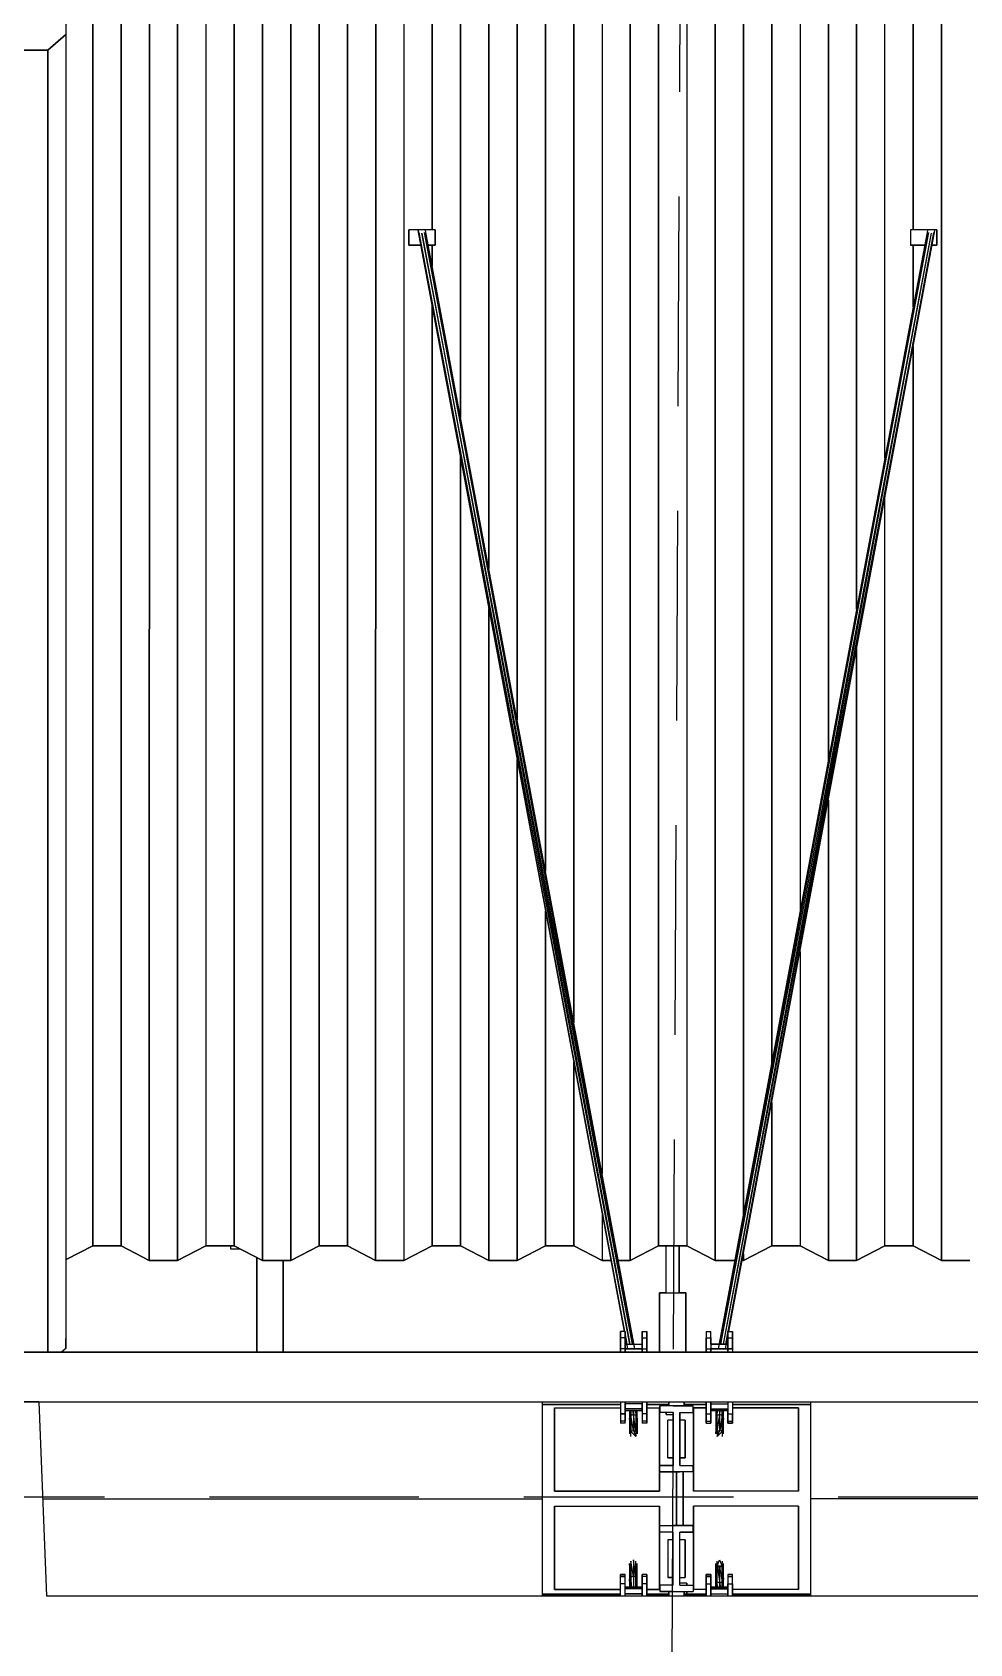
# Model space of a CAD drawing. Header units: millimetres. Extents: x -4997 to -4876, y -8737 to -8661.
# Drawn here: x -4914.096 to -4911.256, y -8701.468 to -8696.584 of the extents above; entities that cross this region are included whole.
import ezdxf

# ---------------------------------------------------------------- set-up
doc = ezdxf.new("R2010")
doc.units = ezdxf.units.MM
doc.header["$LTSCALE"] = 0.1
doc.linetypes.add('HIDDEN', pattern=[9.525, 6.35, -3.175])
for name, color, linetype in [('cobertura nova', 4, 'Continuous'), ('hachuras cobertura', 251, 'Continuous'), ('imagem', 7, 'Continuous'), ('layout cobertura', 251, 'Continuous')]:
    doc.layers.add(name, color=color, linetype=linetype)
picture_1 = doc.add_image_def('image1.jpg', size_in_pixel=(1920, 1080))

msp = doc.modelspace()

# ---------------------------------------------------------------- linework, layer by layer
at = {"layer": 'cobertura nova'}
for p, q in [((-4913.9938, -8696.53), (-4913.9939, -8696.5909)), ((-4913.9938, -8700.5118), (-4913.9938, -8696.53)), ((-4914.0492, -8696.6384), (-4913.9939, -8696.5909)), ((-4913.9939, -8696.5909), (-4914.0492, -8696.6384)), ((-4913.9939, -8696.5909), (-4913.994, -8700.5727)), ((-4914.0492, -8696.6384), (-4914.1349, -8696.6384)), ((-4914.1349, -8696.6384), (-4914.0492, -8696.6384)), ((-4914.0493, -8700.5846), (-4914.0492, -8696.6384)), ((-4912.8757, -8697.1829), (-4912.9557, -8697.1829)), ((-4912.9557, -8697.1829), (-4912.9557, -8697.229)), ((-4912.9557, -8697.229), (-4912.9557, -8697.1829)), ((-4912.927, -8697.1854), (-4912.3031, -8700.5211)), ((-4912.3008, -8700.5211), (-4912.927, -8697.1854)), ((-4912.286, -8700.5599), (-4912.9237, -8697.191)), ((-4912.3007, -8700.5211), (-4912.9237, -8697.191)), ((-4912.2777, -8700.5599), (-4912.9157, -8697.1933)), ((-4912.9157, -8697.1933), (-4912.2859, -8700.5599)), ((-4912.2707, -8700.5744), (-4912.9078, -8697.191)), ((-4912.9078, -8697.191), (-4912.2775, -8700.5599)), ((-4912.2707, -8700.5744), (-4912.9045, -8697.1854)), ((-4912.8757, -8697.229), (-4912.8757, -8697.1829)), ((-4912.8757, -8697.1829), (-4912.8757, -8697.229)), ((-4911.384, -8697.1854), (-4912.0179, -8700.5744)), ((-4911.3807, -8697.191), (-4912.0178, -8700.5744)), ((-4912.011, -8700.5599), (-4911.3807, -8697.191)), ((-4911.3728, -8697.1933), (-4912.0109, -8700.5599)), ((-4911.3728, -8697.1933), (-4912.0027, -8700.5599)), ((-4911.3648, -8697.191), (-4912.0026, -8700.5599)), ((-4911.9878, -8700.5211), (-4911.3615, -8697.1854)), ((-4911.9878, -8700.5211), (-4911.3648, -8697.191)), ((-4911.9854, -8700.5211), (-4911.3615, -8697.1854)), ((-4911.3557, -8697.1829), (-4911.4357, -8697.1829)), ((-4911.4357, -8697.1829), (-4911.4357, -8697.229)), ((-4911.3557, -8697.229), (-4911.3557, -8697.1829)), ((-4911.3557, -8697.1829), (-4911.3557, -8697.229)), ((-4912.9557, -8697.229), (-4912.9188, -8697.229)), ((-4912.9188, -8697.229), (-4912.9557, -8697.229)), ((-4912.8963, -8697.229), (-4912.8757, -8697.229)), ((-4912.8757, -8697.229), (-4912.8963, -8697.229)), ((-4912.8843, -8697.229), (-4912.8843, -8697.2932)), ((-4911.4357, -8697.229), (-4911.3922, -8697.229)), ((-4911.3922, -8697.229), (-4911.4357, -8697.229)), ((-4911.4272, -8697.229), (-4911.4272, -8697.4162)), ((-4911.3697, -8697.229), (-4911.3557, -8697.229)), ((-4911.3557, -8697.229), (-4911.3697, -8697.229)), ((-4913.9129, -8700.2616), (-4913.9938, -8700.3037)), ((-4913.9938, -8700.3037), (-4913.9129, -8700.2616)), ((-4913.9129, -8700.2616), (-4913.8272, -8700.2616)), ((-4913.8272, -8700.2616), (-4913.9129, -8700.2616)), ((-4913.8272, -8700.2616), (-4913.7415, -8700.3062)), ((-4913.7415, -8700.3062), (-4913.8272, -8700.2616)), ((-4913.5701, -8700.2616), (-4913.6558, -8700.3062)), ((-4913.6558, -8700.3062), (-4913.5701, -8700.2616)), ((-4913.4843, -8700.2616), (-4913.5701, -8700.2616)), ((-4913.5701, -8700.2616), (-4913.4843, -8700.2616)), ((-4913.4958, -8700.2616), (-4913.4958, -8700.2705)), ((-4913.4958, -8700.2705), (-4913.4672, -8700.2705)), ((-4913.4843, -8700.2616), (-4913.3986, -8700.3062)), ((-4913.3986, -8700.3062), (-4913.4843, -8700.2616)), ((-4913.3129, -8700.3062), (-4913.2272, -8700.2616)), ((-4913.2272, -8700.2616), (-4913.3129, -8700.3062)), ((-4913.2272, -8700.2616), (-4913.1415, -8700.2616)), ((-4913.1415, -8700.2616), (-4913.2272, -8700.2616)), ((-4913.1415, -8700.2616), (-4913.0558, -8700.3062)), ((-4913.0558, -8700.3062), (-4913.1415, -8700.2616)), ((-4912.8843, -8700.2616), (-4912.97, -8700.3062)), ((-4912.97, -8700.3062), (-4912.8843, -8700.2616)), ((-4912.8843, -8700.2616), (-4912.7986, -8700.2616)), ((-4912.7986, -8700.2616), (-4912.8843, -8700.2616)), ((-4912.7986, -8700.2616), (-4912.7129, -8700.3062)), ((-4912.7129, -8700.3062), (-4912.7986, -8700.2616)), ((-4912.6272, -8700.3062), (-4912.5415, -8700.2616)), ((-4912.5415, -8700.2616), (-4912.6272, -8700.3062)), ((-4912.5415, -8700.2616), (-4912.4558, -8700.2616)), ((-4912.4558, -8700.2616), (-4912.5415, -8700.2616)), ((-4912.37, -8700.3062), (-4912.4558, -8700.2616)), ((-4912.4558, -8700.2616), (-4912.37, -8700.3062)), ((-4912.2843, -8700.3062), (-4912.1986, -8700.2616)), ((-4912.1986, -8700.2616), (-4912.2843, -8700.3062)), ((-4912.1129, -8700.2616), (-4912.1986, -8700.2616)), ((-4912.1986, -8700.2616), (-4912.1129, -8700.2616)), ((-4912.1755, -8700.4046), (-4912.1755, -8700.2616)), ((-4912.136, -8700.2616), (-4912.136, -8700.4046)), ((-4912.136, -8700.4046), (-4912.136, -8700.2616)), ((-4912.136, -8700.2616), (-4912.136, -8700.4046)), ((-4912.136, -8700.4046), (-4912.136, -8700.2616)), ((-4912.0272, -8700.3062), (-4912.1129, -8700.2616)), ((-4912.1129, -8700.2616), (-4912.0272, -8700.3062)), ((-4911.9415, -8700.3062), (-4911.8558, -8700.2616)), ((-4911.8558, -8700.2616), (-4911.9415, -8700.3062)), ((-4911.9415, -8700.2862), (-4911.9415, -8700.3062)), ((-4911.9415, -8700.3062), (-4911.9415, -8700.2862)), ((-4911.77, -8700.2616), (-4911.8558, -8700.2616)), ((-4911.8558, -8700.2616), (-4911.77, -8700.2616)), ((-4911.6843, -8700.3062), (-4911.77, -8700.2616)), ((-4911.77, -8700.2616), (-4911.6843, -8700.3062)), ((-4911.5129, -8700.2616), (-4911.5986, -8700.3062)), ((-4911.5986, -8700.3062), (-4911.5129, -8700.2616)), ((-4911.4272, -8700.2616), (-4911.5129, -8700.2616)), ((-4911.5129, -8700.2616), (-4911.4272, -8700.2616)), ((-4911.4272, -8700.2616), (-4911.3415, -8700.3062)), ((-4911.3415, -8700.3062), (-4911.4272, -8700.2616)), ((-4913.7415, -8700.3062), (-4913.6558, -8700.3062)), ((-4913.6558, -8700.3062), (-4913.7415, -8700.3062)), ((-4913.4158, -8700.5846), (-4913.4158, -8700.2973)), ((-4913.4158, -8700.2973), (-4913.4158, -8700.5846)), ((-4913.3986, -8700.3062), (-4913.3129, -8700.3062)), ((-4913.3129, -8700.3062), (-4913.3986, -8700.3062)), ((-4913.3358, -8700.3062), (-4913.3358, -8700.5846)), ((-4913.3358, -8700.5846), (-4913.3358, -8700.3062)), ((-4912.97, -8700.3062), (-4913.0558, -8700.3062)), ((-4913.0558, -8700.3062), (-4912.97, -8700.3062)), ((-4912.7129, -8700.3062), (-4912.6272, -8700.3062)), ((-4912.6272, -8700.3062), (-4912.7129, -8700.3062)), ((-4912.3433, -8700.3062), (-4912.37, -8700.3062)), ((-4912.37, -8700.3062), (-4912.3433, -8700.3062)), ((-4912.2843, -8700.3062), (-4912.3208, -8700.3062)), ((-4912.3208, -8700.3062), (-4912.2843, -8700.3062)), ((-4912.0272, -8700.3062), (-4911.9677, -8700.3062)), ((-4911.9677, -8700.3062), (-4912.0272, -8700.3062)), ((-4911.9452, -8700.3062), (-4911.9415, -8700.3062)), ((-4911.9415, -8700.3062), (-4911.9452, -8700.3062)), ((-4911.6843, -8700.3062), (-4911.5986, -8700.3062)), ((-4911.5986, -8700.3062), (-4911.6843, -8700.3062)), ((-4911.2558, -8700.3062), (-4911.3415, -8700.3062)), ((-4911.3415, -8700.3062), (-4911.2558, -8700.3062)), ((-4912.1958, -8700.5846), (-4912.1958, -8700.4046)), ((-4912.1958, -8700.4046), (-4912.1158, -8700.4046)), ((-4912.1755, -8700.4046), (-4912.1958, -8700.4046)), ((-4912.1958, -8700.5846), (-4912.1958, -8700.4046)), ((-4912.1958, -8700.4046), (-4912.1958, -8700.5846)), ((-4912.1158, -8700.4046), (-4912.136, -8700.4046)), ((-4912.1158, -8700.4046), (-4912.1158, -8700.5846)), ((-4912.1158, -8700.4046), (-4912.1158, -8700.5846)), ((-4912.1158, -8700.5846), (-4912.1158, -8700.4046)), ((-4913.994, -8700.5727), (-4913.9938, -8700.5118)), ((-4912.2998, -8700.5211), (-4912.3143, -8700.5211)), ((-4912.3143, -8700.5211), (-4912.3143, -8700.5279)), ((-4912.3143, -8700.5412), (-4912.3143, -8700.5211)), ((-4912.3143, -8700.5211), (-4912.3143, -8700.5412)), ((-4912.3143, -8700.5279), (-4912.3143, -8700.5211)), ((-4912.3143, -8700.5494), (-4912.3143, -8700.5279)), ((-4912.2998, -8700.5211), (-4912.2998, -8700.5412)), ((-4912.2998, -8700.5412), (-4912.2998, -8700.5211)), ((-4912.2935, -8700.5599), (-4912.2998, -8700.5257)), ((-4912.2935, -8700.5599), (-4912.2998, -8700.5261)), ((-4912.2487, -8700.5279), (-4912.2487, -8700.5211)), ((-4912.2487, -8700.5211), (-4912.2487, -8700.5412)), ((-4912.2487, -8700.5211), (-4912.2343, -8700.5211)), ((-4912.2487, -8700.5412), (-4912.2487, -8700.5211)), ((-4912.2487, -8700.5494), (-4912.2487, -8700.5279)), ((-4912.2343, -8700.5211), (-4912.2343, -8700.5412)), ((-4912.2343, -8700.5279), (-4912.2343, -8700.5211)), ((-4912.2342, -8700.5412), (-4912.2343, -8700.5211)), ((-4912.2343, -8700.5211), (-4912.2343, -8700.5279)), ((-4912.2343, -8700.5279), (-4912.2343, -8700.5494)), ((-4912.0543, -8700.5211), (-4912.0398, -8700.5211)), ((-4912.0543, -8700.5211), (-4912.0543, -8700.5412)), ((-4912.0398, -8700.5412), (-4912.0398, -8700.5211)), ((-4912.0398, -8700.5279), (-4912.0398, -8700.5211)), ((-4911.9951, -8700.5599), (-4911.9887, -8700.5258)), ((-4911.9951, -8700.5599), (-4911.9887, -8700.5261)), ((-4911.9887, -8700.5211), (-4911.9887, -8700.5412)), ((-4911.9887, -8700.5211), (-4911.9743, -8700.5211)), ((-4911.9887, -8700.5412), (-4911.9887, -8700.5211)), ((-4911.9743, -8700.5412), (-4911.9743, -8700.5211)), ((-4911.9743, -8700.5211), (-4911.9743, -8700.5412)), ((-4911.9743, -8700.5279), (-4911.9743, -8700.5211)), ((-4913.994, -8700.5727), (-4914.0077, -8700.5846)), ((-4912.2998, -8700.5412), (-4912.3143, -8700.5412)), ((-4912.3143, -8700.5745), (-4912.3143, -8700.5412)), ((-4912.3143, -8700.5412), (-4912.3143, -8700.5745)), ((-4912.3143, -8700.5846), (-4912.3143, -8700.5494)), ((-4912.2998, -8700.5745), (-4912.3143, -8700.5745)), ((-4912.3143, -8700.5846), (-4912.3143, -8700.5745)), ((-4912.3143, -8700.5745), (-4912.3143, -8700.5846)), ((-4912.2998, -8700.5387), (-4912.2932, -8700.5744)), ((-4912.2998, -8700.5412), (-4912.2998, -8700.5745)), ((-4912.2998, -8700.5745), (-4912.2998, -8700.5412)), ((-4912.2998, -8700.5599), (-4912.2735, -8700.5599)), ((-4912.2998, -8700.5744), (-4912.2487, -8700.5744)), ((-4912.2487, -8700.5744), (-4912.2998, -8700.5744)), ((-4912.2998, -8700.5745), (-4912.2998, -8700.5846)), ((-4912.2998, -8700.5846), (-4912.2998, -8700.5745)), ((-4912.2734, -8700.5599), (-4912.2487, -8700.5599)), ((-4912.2487, -8700.5412), (-4912.2487, -8700.5745)), ((-4912.2487, -8700.5412), (-4912.2343, -8700.5412)), ((-4912.2487, -8700.5745), (-4912.2487, -8700.5412)), ((-4912.2487, -8700.5599), (-4912.2487, -8700.5494)), ((-4912.2487, -8700.5744), (-4912.2487, -8700.5599)), ((-4912.2487, -8700.5846), (-4912.2487, -8700.5744)), ((-4912.2487, -8700.5745), (-4912.2343, -8700.5745)), ((-4912.2487, -8700.5846), (-4912.2487, -8700.5745)), ((-4912.2487, -8700.5745), (-4912.2487, -8700.5846)), ((-4912.2343, -8700.5412), (-4912.2343, -8700.5745)), ((-4912.2343, -8700.5494), (-4912.2343, -8700.5846)), ((-4912.2343, -8700.5745), (-4912.2343, -8700.5846)), ((-4912.2342, -8700.5745), (-4912.2342, -8700.5412)), ((-4912.2342, -8700.5846), (-4912.2342, -8700.5745)), ((-4912.0543, -8700.5412), (-4912.0398, -8700.5412)), ((-4912.0543, -8700.5745), (-4912.0543, -8700.5412)), ((-4912.0543, -8700.5412), (-4912.0543, -8700.5745)), ((-4912.0543, -8700.5846), (-4912.0543, -8700.5618)), ((-4912.0543, -8700.5745), (-4912.0398, -8700.5745)), ((-4912.0543, -8700.5846), (-4912.0543, -8700.5745)), ((-4912.0543, -8700.5745), (-4912.0543, -8700.5846)), ((-4912.0398, -8700.5412), (-4912.0398, -8700.5745)), ((-4912.0398, -8700.5494), (-4912.0398, -8700.5412)), ((-4912.0398, -8700.5599), (-4912.0398, -8700.5494)), ((-4912.0398, -8700.5494), (-4912.0398, -8700.5494)), ((-4912.0152, -8700.5599), (-4912.0398, -8700.5599)), ((-4912.0398, -8700.5599), (-4912.0152, -8700.5599)), ((-4912.0398, -8700.5744), (-4911.9887, -8700.5744)), ((-4911.9887, -8700.5744), (-4912.0398, -8700.5744)), ((-4912.0398, -8700.5745), (-4912.0398, -8700.5846)), ((-4912.0398, -8700.5846), (-4912.0398, -8700.5745)), ((-4911.9887, -8700.5599), (-4912.0151, -8700.5599)), ((-4912.0151, -8700.5599), (-4911.9887, -8700.5599)), ((-4911.9954, -8700.5744), (-4911.9887, -8700.5387)), ((-4911.9887, -8700.5494), (-4911.9887, -8700.5389)), ((-4911.9887, -8700.5412), (-4911.9887, -8700.5745)), ((-4911.9887, -8700.5412), (-4911.9743, -8700.5412)), ((-4911.9887, -8700.5745), (-4911.9887, -8700.5412)), ((-4911.9887, -8700.5599), (-4911.9887, -8700.5494)), ((-4911.9887, -8700.5599), (-4911.9887, -8700.5744)), ((-4911.9887, -8700.5745), (-4911.9887, -8700.5846)), ((-4911.9887, -8700.5745), (-4911.9743, -8700.5745)), ((-4911.9887, -8700.5846), (-4911.9887, -8700.5745)), ((-4911.9743, -8700.5745), (-4911.9887, -8700.5745)), ((-4911.9743, -8700.5745), (-4911.9743, -8700.5412)), ((-4911.9743, -8700.5412), (-4911.9743, -8700.5745)), ((-4911.9743, -8700.5745), (-4911.9743, -8700.5846)), ((-4910.2358, -8700.5846), (-4914.1558, -8700.5846)), ((-4914.1558, -8700.5846), (-4914.0758, -8700.5846)), ((-4910.2358, -8700.5846), (-4914.0758, -8700.5846)), ((-4914.0758, -8700.5846), (-4910.2358, -8700.5846)), ((-4914.0493, -8700.5846), (-4912.3143, -8700.5846)), ((-4914.0077, -8700.5846), (-4913.4158, -8700.5846)), ((-4912.3143, -8700.5846), (-4914.0077, -8700.5846)), ((-4913.3358, -8700.5846), (-4912.3143, -8700.5846)), ((-4913.3358, -8700.5846), (-4912.3143, -8700.5846)), ((-4913.3358, -8700.5846), (-4912.3143, -8700.5846)), ((-4912.2343, -8700.5846), (-4912.2343, -8700.5846)), ((-4912.2343, -8700.5846), (-4912.2343, -8700.5846)), ((-4912.2343, -8700.5846), (-4912.2343, -8700.5846)), ((-4912.2343, -8700.5846), (-4912.2343, -8700.5846)), ((-4912.2343, -8700.5846), (-4912.2343, -8700.5846)), ((-4912.2342, -8700.5846), (-4912.0543, -8700.5846)), ((-4912.0543, -8700.5846), (-4912.2342, -8700.5846)), ((-4912.2342, -8700.5846), (-4912.0543, -8700.5846)), ((-4912.2342, -8700.5846), (-4912.1958, -8700.5846)), ((-4912.2342, -8700.5846), (-4912.1958, -8700.5846)), ((-4911.9743, -8700.5846), (-4910.9758, -8700.5846)), ((-4910.2928, -8700.5846), (-4911.9743, -8700.5846)), ((-4911.9743, -8700.5846), (-4910.2928, -8700.5846)), ((-4914.0758, -8700.7346), (-4914.1558, -8700.7346)), ((-4914.1558, -8700.7346), (-4914.0758, -8700.7346)), ((-4914.0758, -8700.7346), (-4910.2358, -8700.7346)), ((-4914.0758, -8700.7346), (-4914.0528, -8701.3224)), ((-4912.5514, -8700.7346), (-4912.3143, -8700.7346)), ((-4912.5514, -8700.7346), (-4912.5514, -8701.0285)), ((-4912.5514, -8700.7427), (-4912.3143, -8700.7427)), ((-4912.3143, -8700.7427), (-4912.5514, -8700.7427)), ((-4912.5142, -8701.0057), (-4912.5142, -8700.7532)), ((-4912.5142, -8700.7532), (-4912.3143, -8700.7533)), ((-4912.5142, -8701.0057), (-4912.5142, -8700.7532)), ((-4912.5142, -8700.7532), (-4912.5142, -8701.0057)), ((-4912.3143, -8700.7346), (-4912.3143, -8700.7714)), ((-4912.3143, -8700.7714), (-4912.3143, -8700.7928)), ((-4912.2998, -8700.7714), (-4912.3143, -8700.7714)), ((-4912.3143, -8700.7714), (-4912.2998, -8700.7714)), ((-4912.2998, -8700.7714), (-4912.2998, -8700.7346)), ((-4912.2998, -8700.7346), (-4912.2998, -8700.7714)), ((-4912.2487, -8700.7405), (-4912.2998, -8700.7405)), ((-4912.2487, -8700.756), (-4912.2998, -8700.756)), ((-4912.2487, -8700.7609), (-4912.2998, -8700.7609)), ((-4912.2998, -8700.7609), (-4912.2487, -8700.7609)), ((-4912.2998, -8700.7928), (-4912.2998, -8700.7714)), ((-4912.2998, -8700.7714), (-4912.2998, -8700.7928)), ((-4912.2863, -8700.7609), (-4912.2863, -8700.7839)), ((-4912.283, -8700.7765), (-4912.2863, -8700.7839)), ((-4912.283, -8700.7609), (-4912.283, -8700.7765)), ((-4912.275, -8700.7734), (-4912.283, -8700.7765)), ((-4912.283, -8700.7765), (-4912.283, -8700.8243)), ((-4912.275, -8700.8211), (-4912.283, -8700.7765)), ((-4912.275, -8700.7734), (-4912.2764, -8700.7609)), ((-4912.275, -8700.7609), (-4912.275, -8700.7734)), ((-4912.2671, -8700.7765), (-4912.275, -8700.7734)), ((-4912.2671, -8700.8243), (-4912.275, -8700.7734)), ((-4912.275, -8700.7734), (-4912.275, -8700.8211)), ((-4912.2687, -8700.7609), (-4912.2671, -8700.7765)), ((-4912.2671, -8700.7609), (-4912.2671, -8700.7765)), ((-4912.2671, -8700.7765), (-4912.2671, -8700.8243)), ((-4912.2671, -8700.7765), (-4912.2638, -8700.8321)), ((-4912.2638, -8700.7839), (-4912.2671, -8700.7765)), ((-4912.2638, -8700.7839), (-4912.2638, -8700.7609)), ((-4912.2487, -8700.7346), (-4912.2487, -8700.7714)), ((-4912.2487, -8700.756), (-4912.2487, -8700.7405)), ((-4912.2487, -8700.7609), (-4912.2487, -8700.756)), ((-4912.2487, -8700.7714), (-4912.2487, -8700.7928)), ((-4912.2343, -8700.7714), (-4912.2487, -8700.7714)), ((-4912.2343, -8700.7346), (-4912.2343, -8700.7714)), ((-4912.2343, -8700.7714), (-4912.2343, -8700.7346)), ((-4912.2343, -8700.7346), (-4912.1678, -8700.7346)), ((-4912.2343, -8700.7427), (-4912.1678, -8700.7427)), ((-4912.1678, -8700.7427), (-4912.2343, -8700.7427)), ((-4912.2343, -8700.7462), (-4912.2343, -8700.7795)), ((-4912.2343, -8700.7533), (-4912.2343, -8700.7533)), ((-4912.2343, -8700.7533), (-4912.1962, -8700.7533)), ((-4912.2343, -8700.7714), (-4912.2343, -8700.7928)), ((-4912.2343, -8700.7928), (-4912.2343, -8700.7714)), ((-4912.1962, -8700.7533), (-4912.1962, -8701.0057)), ((-4912.1962, -8700.7533), (-4912.1962, -8701.0057)), ((-4912.1962, -8701.0057), (-4912.1962, -8700.7533)), ((-4912.1962, -8700.7667), (-4912.1943, -8700.7667)), ((-4912.1943, -8700.7472), (-4912.1943, -8700.7672)), ((-4912.1543, -8700.7472), (-4912.1943, -8700.7472)), ((-4912.1943, -8700.7672), (-4912.1943, -8700.7472)), ((-4912.1543, -8700.7672), (-4912.1943, -8700.7672)), ((-4912.1755, -8700.7472), (-4912.1755, -8700.7427)), ((-4912.1755, -8700.7427), (-4912.1755, -8700.7472)), ((-4912.1755, -8700.7729), (-4912.1755, -8700.7672)), ((-4912.1755, -8700.7672), (-4912.1755, -8700.7729)), ((-4912.1755, -8700.7729), (-4912.1543, -8700.7729)), ((-4912.1755, -8700.7729), (-4912.1543, -8700.7729)), ((-4912.1678, -8700.7472), (-4912.1678, -8700.7346)), ((-4912.1678, -8700.7472), (-4912.1678, -8700.7346)), ((-4912.1678, -8700.7346), (-4912.1678, -8700.7472)), ((-4912.1343, -8700.7472), (-4912.1543, -8700.7472)), ((-4912.1543, -8700.7472), (-4912.1343, -8700.7472)), ((-4912.1543, -8700.9272), (-4912.1543, -8700.7672)), ((-4912.1543, -8700.7672), (-4912.1543, -8700.9272)), ((-4912.1208, -8700.7472), (-4912.1443, -8700.7472)), ((-4912.136, -8700.7472), (-4912.136, -8700.7472)), ((-4912.136, -8700.7472), (-4912.136, -8700.7472)), ((-4912.0943, -8700.7472), (-4912.1343, -8700.7472)), ((-4912.0943, -8700.7472), (-4912.1343, -8700.7472)), ((-4912.1343, -8700.7472), (-4912.0943, -8700.7472)), ((-4912.1343, -8700.7672), (-4912.0943, -8700.7672)), ((-4912.1343, -8700.7672), (-4912.1343, -8700.9272)), ((-4912.1343, -8700.9272), (-4912.1343, -8700.7672)), ((-4912.1208, -8700.7346), (-4912.0543, -8700.7346)), ((-4912.1208, -8700.7346), (-4912.1208, -8700.7472)), ((-4912.1208, -8700.7472), (-4912.1208, -8700.7346)), ((-4912.1208, -8700.7427), (-4912.0543, -8700.7427)), ((-4912.0543, -8700.7427), (-4912.1208, -8700.7427)), ((-4912.1208, -8700.7472), (-4912.0943, -8700.7472)), ((-4912.0943, -8700.7672), (-4912.0943, -8700.7472)), ((-4912.0943, -8700.7672), (-4912.0943, -8700.7472)), ((-4912.0943, -8700.7667), (-4912.0924, -8700.7667)), ((-4912.0924, -8700.7533), (-4912.0543, -8700.7533)), ((-4912.0543, -8700.7533), (-4912.0924, -8700.7533)), ((-4912.0924, -8701.0057), (-4912.0924, -8700.7533)), ((-4912.0924, -8701.0057), (-4912.0924, -8700.7533)), ((-4912.0924, -8700.7533), (-4912.0924, -8701.0057)), ((-4912.0543, -8700.7714), (-4912.0543, -8700.7346)), ((-4912.0543, -8700.7346), (-4912.0543, -8700.7714)), ((-4912.0543, -8700.7462), (-4912.0543, -8700.7346)), ((-4912.0543, -8700.7795), (-4912.0543, -8700.7462)), ((-4912.0543, -8700.7714), (-4912.0398, -8700.7714)), ((-4912.0543, -8700.7928), (-4912.0543, -8700.7714)), ((-4912.0543, -8700.7714), (-4912.0543, -8700.7928)), ((-4912.0399, -8700.7714), (-4912.0399, -8700.7346)), ((-4912.0399, -8700.7928), (-4912.0399, -8700.7714)), ((-4912.0398, -8700.7346), (-4912.0398, -8700.7714)), ((-4912.0398, -8700.7405), (-4911.9887, -8700.7405)), ((-4912.0398, -8700.756), (-4912.0398, -8700.7405)), ((-4912.0398, -8700.756), (-4911.9887, -8700.756)), ((-4912.0398, -8700.7609), (-4912.0398, -8700.756)), ((-4911.9887, -8700.7609), (-4912.0398, -8700.7609)), ((-4912.0398, -8700.7609), (-4911.9887, -8700.7609)), ((-4912.0398, -8700.7795), (-4912.0398, -8700.7714)), ((-4912.0398, -8700.7714), (-4912.0398, -8700.7928)), ((-4912.0248, -8700.7609), (-4912.0248, -8700.7839)), ((-4912.0248, -8700.8321), (-4912.0215, -8700.7765)), ((-4912.0215, -8700.7765), (-4912.0248, -8700.7839)), ((-4912.0215, -8700.7765), (-4912.0199, -8700.7609)), ((-4912.0215, -8700.7765), (-4912.0215, -8700.7609)), ((-4912.0215, -8700.8243), (-4912.0135, -8700.7734)), ((-4912.0135, -8700.7734), (-4912.0215, -8700.7765)), ((-4912.0215, -8700.8243), (-4912.0215, -8700.7765)), ((-4912.0135, -8700.7734), (-4912.0135, -8700.7609)), ((-4912.0135, -8700.7734), (-4912.0121, -8700.7609)), ((-4912.0056, -8700.7765), (-4912.0135, -8700.7734)), ((-4912.0135, -8700.8211), (-4912.0135, -8700.7734)), ((-4912.0056, -8700.7765), (-4912.0135, -8700.8211)), ((-4912.0056, -8700.7765), (-4912.0056, -8700.7609)), ((-4912.0056, -8700.8243), (-4912.0056, -8700.7765)), ((-4912.0023, -8700.7839), (-4912.0056, -8700.7765)), ((-4912.0023, -8700.7839), (-4912.0023, -8700.7609)), ((-4911.9887, -8700.7346), (-4911.9887, -8700.7714)), ((-4911.9887, -8700.7795), (-4911.9887, -8700.7609)), ((-4911.9887, -8700.7714), (-4911.9743, -8700.7714)), ((-4911.9887, -8700.7928), (-4911.9887, -8700.7714)), ((-4911.9887, -8700.7714), (-4911.9887, -8700.7928)), ((-4911.9743, -8700.7346), (-4911.9743, -8700.7714)), ((-4911.9743, -8700.7346), (-4911.7371, -8700.7346)), ((-4911.9743, -8700.7427), (-4911.7371, -8700.7427)), ((-4911.7371, -8700.7427), (-4911.9743, -8700.7427)), ((-4911.9743, -8700.7533), (-4911.7744, -8700.7533)), ((-4911.7744, -8700.7533), (-4911.9743, -8700.7533)), ((-4911.9743, -8700.7714), (-4911.9743, -8700.7928)), ((-4911.9743, -8700.7928), (-4911.9743, -8700.7714)), ((-4911.9743, -8700.7714), (-4911.9743, -8700.7795)), ((-4911.7744, -8700.7533), (-4911.7744, -8701.0057)), ((-4911.7744, -8701.0057), (-4911.7744, -8700.7533)), ((-4911.7744, -8700.7533), (-4911.7744, -8701.0057)), ((-4911.7371, -8701.0285), (-4911.7371, -8700.7346)), ((-4912.3143, -8700.7928), (-4912.3143, -8700.7996)), ((-4912.2998, -8700.7928), (-4912.3143, -8700.7928)), ((-4912.2998, -8700.7996), (-4912.3143, -8700.7996)), ((-4912.2998, -8700.7996), (-4912.2998, -8700.7928)), ((-4912.2863, -8700.7839), (-4912.2862, -8700.8321)), ((-4912.283, -8700.8243), (-4912.2863, -8700.7839)), ((-4912.283, -8700.8243), (-4912.2862, -8700.8321)), ((-4912.275, -8700.8211), (-4912.283, -8700.8243)), ((-4912.283, -8700.8243), (-4912.2671, -8700.8399)), ((-4912.283, -8700.8399), (-4912.283, -8700.8243)), ((-4912.2671, -8700.8243), (-4912.275, -8700.8211)), ((-4912.275, -8700.8211), (-4912.2671, -8700.8399)), ((-4912.2638, -8700.8321), (-4912.2671, -8700.8243)), ((-4912.2671, -8700.8243), (-4912.2671, -8700.8399)), ((-4912.2638, -8700.7839), (-4912.2638, -8700.8321)), ((-4912.2487, -8700.7928), (-4912.2487, -8700.7996)), ((-4912.2343, -8700.7928), (-4912.2487, -8700.7928)), ((-4912.2343, -8700.7996), (-4912.2487, -8700.7996)), ((-4912.2343, -8700.7795), (-4912.2343, -8700.7996)), ((-4912.2343, -8700.7928), (-4912.2343, -8700.7996)), ((-4912.2343, -8700.7996), (-4912.2343, -8700.7928)), ((-4912.1543, -8700.7902), (-4912.1701, -8700.7902)), ((-4912.1701, -8700.9041), (-4912.1701, -8700.7902)), ((-4912.1184, -8700.7902), (-4912.1343, -8700.7902)), ((-4912.1184, -8700.7902), (-4912.1184, -8700.9042)), ((-4912.1184, -8700.9042), (-4912.1184, -8700.7902)), ((-4912.1184, -8700.7902), (-4912.1184, -8700.9042)), ((-4912.0543, -8700.7996), (-4912.0543, -8700.7795)), ((-4912.0543, -8700.7928), (-4912.0398, -8700.7928)), ((-4912.0543, -8700.7996), (-4912.0543, -8700.7928)), ((-4912.0543, -8700.7928), (-4912.0543, -8700.7996)), ((-4912.0543, -8700.7996), (-4912.0398, -8700.7996)), ((-4912.0399, -8700.7996), (-4912.0399, -8700.7928)), ((-4912.0398, -8700.7795), (-4912.0398, -8700.7795)), ((-4912.0398, -8700.7996), (-4912.0398, -8700.7795)), ((-4912.0398, -8700.7795), (-4912.0398, -8700.7795)), ((-4912.0398, -8700.7928), (-4912.0398, -8700.7996)), ((-4912.0248, -8700.7839), (-4912.0248, -8700.8321)), ((-4912.0215, -8700.8243), (-4912.0248, -8700.8321)), ((-4912.0135, -8700.8211), (-4912.0215, -8700.8243)), ((-4912.0215, -8700.8399), (-4912.0135, -8700.8211)), ((-4912.0215, -8700.8243), (-4912.0215, -8700.8399)), ((-4912.0215, -8700.8399), (-4912.0056, -8700.8243)), ((-4912.0056, -8700.8243), (-4912.0135, -8700.8211)), ((-4912.0023, -8700.7839), (-4912.0056, -8700.8243)), ((-4912.0023, -8700.8321), (-4912.0056, -8700.8243)), ((-4912.0056, -8700.8243), (-4912.0056, -8700.8399)), ((-4912.0023, -8700.8321), (-4912.0023, -8700.7839)), ((-4911.9887, -8700.7996), (-4911.9887, -8700.7795)), ((-4911.9887, -8700.7928), (-4911.9743, -8700.7928)), ((-4911.9887, -8700.7996), (-4911.9887, -8700.7928)), ((-4911.9887, -8700.7928), (-4911.9887, -8700.7996)), ((-4911.9743, -8700.7996), (-4911.9887, -8700.7996)), ((-4911.9887, -8700.7996), (-4911.9743, -8700.7996)), ((-4911.9743, -8700.7795), (-4911.9743, -8700.7996)), ((-4911.9743, -8700.7928), (-4911.9743, -8700.7996)), ((-4911.9743, -8700.7996), (-4911.9743, -8700.7928)), ((-4912.1701, -8700.9041), (-4912.1543, -8700.9041)), ((-4912.1543, -8700.9041), (-4912.1701, -8700.9041)), ((-4912.1701, -8700.9041), (-4912.1543, -8700.9041)), ((-4912.1343, -8700.9042), (-4912.1184, -8700.9042)), ((-4912.1184, -8700.9042), (-4912.1343, -8700.9042)), ((-4912.1184, -8700.9042), (-4912.1343, -8700.9042)), ((-4912.1943, -8700.9277), (-4912.1962, -8700.9277)), ((-4912.1962, -8700.9277), (-4912.1943, -8700.9277)), ((-4912.1543, -8700.9272), (-4912.1943, -8700.9272)), ((-4912.1943, -8700.9472), (-4912.1943, -8700.9272)), ((-4912.1943, -8700.9272), (-4912.1543, -8700.9272)), ((-4912.1943, -8700.9472), (-4912.1543, -8700.9472)), ((-4912.1543, -8700.9472), (-4912.1943, -8700.9472)), ((-4912.1543, -8700.9472), (-4912.1943, -8700.9472)), ((-4912.1943, -8700.9472), (-4912.1543, -8700.9472)), ((-4912.1343, -8700.9472), (-4912.1543, -8700.9472)), ((-4912.1443, -8700.9472), (-4912.1543, -8700.9472)), ((-4912.1543, -8700.9472), (-4912.1343, -8700.9472)), ((-4912.1443, -8700.9472), (-4912.1443, -8701.0999)), ((-4912.1443, -8701.0999), (-4912.1443, -8700.9472)), ((-4912.1443, -8701.1099), (-4912.1443, -8700.9572)), ((-4912.1443, -8700.9572), (-4912.1443, -8701.0999)), ((-4912.1343, -8700.9272), (-4912.0943, -8700.9272)), ((-4912.0943, -8700.9472), (-4912.1343, -8700.9472)), ((-4912.1243, -8701.0999), (-4912.1243, -8700.9472)), ((-4912.1243, -8700.9472), (-4912.1243, -8700.9572)), ((-4912.1243, -8700.9572), (-4912.1243, -8701.1099)), ((-4912.1243, -8700.9572), (-4912.1243, -8701.0999)), ((-4912.0943, -8700.9472), (-4912.0943, -8700.9272)), ((-4912.0943, -8700.9272), (-4912.0943, -8700.9472)), ((-4912.0924, -8700.9277), (-4912.0943, -8700.9277)), ((-4912.0943, -8700.9277), (-4912.0924, -8700.9277)), ((-4912.1962, -8701.0057), (-4912.5142, -8701.0057)), ((-4912.5142, -8701.0057), (-4912.1962, -8701.0057)), ((-4911.7744, -8701.0057), (-4912.0924, -8701.0057)), ((-4911.7744, -8701.0057), (-4912.0924, -8701.0057)), ((-4914.0643, -8701.0285), (-4912.5514, -8701.0285)), ((-4912.5514, -8701.0285), (-4912.5514, -8701.3224)), ((-4912.5142, -8701.3038), (-4912.5142, -8701.0513)), ((-4912.5142, -8701.0513), (-4912.5142, -8701.3038)), ((-4912.5142, -8701.3038), (-4912.5142, -8701.0513)), ((-4912.5142, -8701.0513), (-4912.1962, -8701.0513)), ((-4912.1962, -8701.0513), (-4912.1962, -8701.3038)), ((-4912.1962, -8701.0513), (-4912.1962, -8701.3038)), ((-4912.1962, -8701.3038), (-4912.1962, -8701.0513)), ((-4911.7744, -8701.0513), (-4912.0924, -8701.0513)), ((-4912.0924, -8701.3038), (-4912.0924, -8701.0513)), ((-4912.0924, -8701.3038), (-4912.0924, -8701.0513)), ((-4912.0924, -8701.0513), (-4912.0924, -8701.3038)), ((-4911.7744, -8701.0513), (-4911.7744, -8701.3038)), ((-4911.7744, -8701.0513), (-4911.7744, -8701.3038)), ((-4911.7744, -8701.3038), (-4911.7744, -8701.0513)), ((-4910.2243, -8701.0285), (-4911.7371, -8701.0285)), ((-4911.7371, -8701.3224), (-4911.7371, -8701.0285)), ((-4912.1943, -8701.1299), (-4912.1943, -8701.1099)), ((-4912.1943, -8701.1099), (-4912.1543, -8701.1099)), ((-4912.1543, -8701.1099), (-4912.1343, -8701.1099)), ((-4912.1543, -8701.1099), (-4912.1443, -8701.1099)), ((-4912.1343, -8701.1099), (-4912.1543, -8701.1099)), ((-4912.1443, -8701.0999), (-4912.1443, -8701.1099)), ((-4912.1443, -8701.1099), (-4912.1443, -8701.0999)), ((-4912.1443, -8701.0999), (-4912.1443, -8701.1099)), ((-4912.1343, -8701.1099), (-4912.0943, -8701.1099)), ((-4912.0943, -8701.1099), (-4912.1343, -8701.1099)), ((-4912.1243, -8701.0999), (-4912.1243, -8701.1099)), ((-4912.1243, -8701.1099), (-4912.1243, -8701.0999)), ((-4912.1243, -8701.1099), (-4912.1243, -8701.0999)), ((-4912.0943, -8701.1099), (-4912.1243, -8701.1099)), ((-4912.1243, -8701.1099), (-4912.0943, -8701.1099)), ((-4912.0943, -8701.1299), (-4912.0943, -8701.1099)), ((-4912.0943, -8701.1099), (-4912.0943, -8701.1299)), ((-4912.1943, -8701.1294), (-4912.1962, -8701.1294)), ((-4912.1543, -8701.1299), (-4912.1943, -8701.1299)), ((-4912.1701, -8701.1529), (-4912.1701, -8701.2668)), ((-4912.1543, -8701.1529), (-4912.1701, -8701.1529)), ((-4912.1701, -8701.1529), (-4912.1701, -8701.2668)), ((-4912.1543, -8701.2899), (-4912.1543, -8701.1299)), ((-4912.1343, -8701.1529), (-4912.1343, -8701.1299)), ((-4912.1343, -8701.1299), (-4912.0943, -8701.1299)), ((-4912.1343, -8701.2899), (-4912.1343, -8701.1299)), ((-4912.0943, -8701.1299), (-4912.1343, -8701.1299)), ((-4912.1184, -8701.1529), (-4912.1343, -8701.1529)), ((-4912.1184, -8701.1529), (-4912.1184, -8701.2668)), ((-4912.1184, -8701.2668), (-4912.1184, -8701.1529)), ((-4912.0924, -8701.1294), (-4912.0943, -8701.1294)), ((-4912.275, -8701.2625), (-4912.283, -8701.2172)), ((-4912.283, -8701.2172), (-4912.283, -8701.2656)), ((-4912.275, -8701.2139), (-4912.275, -8701.2625)), ((-4912.2671, -8701.2656), (-4912.275, -8701.2139)), ((-4912.2671, -8701.2656), (-4912.2671, -8701.2172)), ((-4912.2638, -8701.2731), (-4912.2671, -8701.2172)), ((-4912.0215, -8701.2327), (-4912.0136, -8701.2139)), ((-4912.0215, -8701.2327), (-4912.0215, -8701.2172)), ((-4912.0136, -8701.2139), (-4912.0056, -8701.2327)), ((-4912.0056, -8701.2172), (-4912.0056, -8701.2327)), ((-4912.2998, -8701.2574), (-4912.3143, -8701.2574)), ((-4912.3143, -8701.2642), (-4912.3143, -8701.2574)), ((-4912.3143, -8701.2574), (-4912.2998, -8701.2574)), ((-4912.3143, -8701.2857), (-4912.3143, -8701.2642)), ((-4912.3143, -8701.2642), (-4912.2998, -8701.2642)), ((-4912.2998, -8701.2642), (-4912.3143, -8701.2642)), ((-4912.2998, -8701.2574), (-4912.2998, -8701.2574)), ((-4912.2998, -8701.2642), (-4912.2998, -8701.2574)), ((-4912.2998, -8701.2857), (-4912.2998, -8701.2642)), ((-4912.2863, -8701.2249), (-4912.2863, -8701.2731)), ((-4912.283, -8701.2656), (-4912.2863, -8701.2249)), ((-4912.283, -8701.2656), (-4912.2863, -8701.2731)), ((-4912.275, -8701.2625), (-4912.283, -8701.2656)), ((-4912.283, -8701.2656), (-4912.283, -8701.2962)), ((-4912.2795, -8701.2962), (-4912.283, -8701.2656)), ((-4912.2671, -8701.2656), (-4912.275, -8701.2625)), ((-4912.275, -8701.2625), (-4912.275, -8701.2962)), ((-4912.2671, -8701.2962), (-4912.2671, -8701.2656)), ((-4912.2658, -8701.2962), (-4912.2671, -8701.2656)), ((-4912.2638, -8701.2731), (-4912.2671, -8701.2656)), ((-4912.2638, -8701.2731), (-4912.2638, -8701.2249)), ((-4912.2343, -8701.2574), (-4912.2487, -8701.2574)), ((-4912.2487, -8701.2642), (-4912.2487, -8701.2574)), ((-4912.2487, -8701.2574), (-4912.2487, -8701.2642)), ((-4912.2487, -8701.2775), (-4912.2487, -8701.2574)), ((-4912.2343, -8701.2642), (-4912.2487, -8701.2642)), ((-4912.2487, -8701.2857), (-4912.2487, -8701.2642)), ((-4912.2487, -8701.2642), (-4912.2487, -8701.2857)), ((-4912.2343, -8701.2574), (-4912.2343, -8701.2642)), ((-4912.2343, -8701.2642), (-4912.2343, -8701.2574)), ((-4912.2343, -8701.2642), (-4912.2343, -8701.2857)), ((-4912.2343, -8701.2857), (-4912.2343, -8701.2642)), ((-4912.1543, -8701.2668), (-4912.1701, -8701.2668)), ((-4912.1701, -8701.2668), (-4912.1543, -8701.2668)), ((-4912.1543, -8701.2668), (-4912.1701, -8701.2668)), ((-4912.1701, -8701.2668), (-4912.1543, -8701.2668)), ((-4912.1343, -8701.2841), (-4912.1343, -8701.2668)), ((-4912.1343, -8701.2668), (-4912.1184, -8701.2668)), ((-4912.0398, -8701.2574), (-4912.0543, -8701.2574)), ((-4912.0543, -8701.2574), (-4912.0543, -8701.2642)), ((-4912.0543, -8701.2574), (-4912.0398, -8701.2574)), ((-4912.0543, -8701.2642), (-4912.0543, -8701.2574)), ((-4912.0543, -8701.2642), (-4912.0398, -8701.2642)), ((-4912.0543, -8701.2857), (-4912.0543, -8701.2642)), ((-4912.0543, -8701.2642), (-4912.0543, -8701.2642)), ((-4912.0543, -8701.2642), (-4912.0543, -8701.2642)), ((-4912.0543, -8701.2642), (-4912.0542, -8701.2857)), ((-4912.0398, -8701.2642), (-4912.0543, -8701.2642)), ((-4912.0398, -8701.2642), (-4912.0398, -8701.2574)), ((-4912.0398, -8701.2574), (-4912.0398, -8701.2775)), ((-4912.0398, -8701.2574), (-4912.0398, -8701.2642)), ((-4912.0398, -8701.2642), (-4912.0398, -8701.2857)), ((-4912.0398, -8701.2857), (-4912.0398, -8701.2642)), ((-4912.0248, -8701.2249), (-4912.0215, -8701.2327)), ((-4912.0215, -8701.2805), (-4912.0248, -8701.2249)), ((-4912.0248, -8701.2731), (-4912.0248, -8701.2249)), ((-4912.0215, -8701.2805), (-4912.0215, -8701.2327)), ((-4912.0215, -8701.2327), (-4912.0135, -8701.2836)), ((-4912.0215, -8701.2327), (-4912.0136, -8701.2359)), ((-4912.0056, -8701.2327), (-4912.0215, -8701.2327)), ((-4912.0136, -8701.2359), (-4912.0056, -8701.2327)), ((-4912.0135, -8701.2836), (-4912.0136, -8701.2359)), ((-4912.0136, -8701.2359), (-4912.0056, -8701.2805)), ((-4912.0056, -8701.2327), (-4912.0023, -8701.2249)), ((-4912.0056, -8701.2805), (-4912.0056, -8701.2327)), ((-4912.0056, -8701.2327), (-4912.0023, -8701.2731)), ((-4912.0023, -8701.2731), (-4912.0023, -8701.2249)), ((-4911.9887, -8701.2574), (-4911.9887, -8701.2642)), ((-4911.9887, -8701.2574), (-4911.9743, -8701.2574)), ((-4911.9743, -8701.2574), (-4911.9887, -8701.2574)), ((-4911.9887, -8701.2574), (-4911.9887, -8701.2574)), ((-4911.9887, -8701.2642), (-4911.9743, -8701.2642)), ((-4911.9887, -8701.2642), (-4911.9887, -8701.2857)), ((-4911.9743, -8701.2642), (-4911.9743, -8701.2574)), ((-4911.9743, -8701.2857), (-4911.9743, -8701.2642)), ((-4912.3143, -8701.3038), (-4912.5142, -8701.3038)), ((-4912.5142, -8701.3038), (-4912.3143, -8701.3038)), ((-4912.2998, -8701.2857), (-4912.3143, -8701.2857)), ((-4912.3143, -8701.3224), (-4912.3143, -8701.2857)), ((-4912.2998, -8701.3224), (-4912.2998, -8701.2857)), ((-4912.2998, -8701.2962), (-4912.2487, -8701.2962)), ((-4912.2487, -8701.2962), (-4912.2998, -8701.2962)), ((-4912.2487, -8701.3011), (-4912.2998, -8701.3011)), ((-4912.2863, -8701.2731), (-4912.2863, -8701.2962)), ((-4912.2851, -8701.2962), (-4912.2863, -8701.2731)), ((-4912.2638, -8701.2962), (-4912.2638, -8701.2731)), ((-4912.2487, -8701.2962), (-4912.2487, -8701.2775)), ((-4912.2343, -8701.2857), (-4912.2487, -8701.2857)), ((-4912.2487, -8701.3224), (-4912.2487, -8701.2857)), ((-4912.2487, -8701.2857), (-4912.2487, -8701.3224)), ((-4912.2487, -8701.2962), (-4912.2487, -8701.3011)), ((-4912.2487, -8701.3011), (-4912.2487, -8701.3165)), ((-4912.2343, -8701.2857), (-4912.2343, -8701.3224)), ((-4912.2343, -8701.3224), (-4912.2343, -8701.2857)), ((-4912.1962, -8701.3038), (-4912.2343, -8701.3038)), ((-4912.2343, -8701.3038), (-4912.1962, -8701.3038)), ((-4912.1943, -8701.2904), (-4912.1962, -8701.2904)), ((-4912.1943, -8701.2904), (-4912.1962, -8701.2904)), ((-4912.1543, -8701.2899), (-4912.1943, -8701.2899)), ((-4912.1943, -8701.2899), (-4912.1943, -8701.3099)), ((-4912.1943, -8701.2899), (-4912.1943, -8701.3099)), ((-4912.1543, -8701.2899), (-4912.1943, -8701.2899)), ((-4912.1678, -8701.3099), (-4912.1943, -8701.3099)), ((-4912.1943, -8701.3099), (-4912.1543, -8701.3099)), ((-4912.1543, -8701.3099), (-4912.1943, -8701.3099)), ((-4912.1678, -8701.3224), (-4912.1678, -8701.3099)), ((-4912.1678, -8701.3099), (-4912.1678, -8701.3224)), ((-4912.1543, -8701.3099), (-4912.1343, -8701.3099)), ((-4912.113, -8701.2841), (-4912.1343, -8701.2841)), ((-4912.113, -8701.2841), (-4912.1343, -8701.2841)), ((-4912.1343, -8701.2899), (-4912.0943, -8701.2899)), ((-4912.1343, -8701.3099), (-4912.0943, -8701.3099)), ((-4912.1208, -8701.3099), (-4912.1208, -8701.3224)), ((-4912.1208, -8701.3224), (-4912.1208, -8701.3099)), ((-4912.113, -8701.2899), (-4912.113, -8701.2841)), ((-4912.113, -8701.2841), (-4912.113, -8701.2899)), ((-4912.113, -8701.2899), (-4912.113, -8701.2841)), ((-4912.113, -8701.3173), (-4912.113, -8701.3099)), ((-4912.113, -8701.3099), (-4912.113, -8701.3173)), ((-4912.113, -8701.3173), (-4912.113, -8701.3099)), ((-4912.0943, -8701.2899), (-4912.0943, -8701.3099)), ((-4912.0924, -8701.2904), (-4912.0943, -8701.2904)), ((-4912.0924, -8701.2904), (-4912.0943, -8701.2904)), ((-4912.0543, -8701.3038), (-4912.0924, -8701.3038)), ((-4912.0543, -8701.2857), (-4912.0398, -8701.2857)), ((-4912.0543, -8701.3224), (-4912.0543, -8701.2857)), ((-4912.0542, -8701.2857), (-4912.0542, -8701.3224)), ((-4912.0398, -8701.2775), (-4912.0398, -8701.2962)), ((-4912.0398, -8701.2857), (-4912.0398, -8701.3224)), ((-4912.0398, -8701.3224), (-4912.0398, -8701.2857)), ((-4911.9887, -8701.2962), (-4912.0398, -8701.2962)), ((-4912.0398, -8701.2962), (-4911.9887, -8701.2962)), ((-4912.0398, -8701.3011), (-4912.0398, -8701.2962)), ((-4912.0398, -8701.3011), (-4911.9887, -8701.3011)), ((-4912.0398, -8701.3165), (-4912.0398, -8701.3011)), ((-4912.0398, -8701.3011), (-4912.0398, -8701.3011)), ((-4911.9887, -8701.3011), (-4912.0398, -8701.3011)), ((-4912.0248, -8701.2962), (-4912.0248, -8701.2731)), ((-4912.0248, -8701.2731), (-4912.0239, -8701.2962)), ((-4912.0248, -8701.2731), (-4912.0215, -8701.2805)), ((-4912.0215, -8701.2805), (-4912.0135, -8701.2836)), ((-4912.0199, -8701.2962), (-4912.0215, -8701.2805)), ((-4912.0215, -8701.2962), (-4912.0215, -8701.2805)), ((-4912.0135, -8701.2836), (-4912.0056, -8701.2805)), ((-4912.0135, -8701.2962), (-4912.0135, -8701.2836)), ((-4912.0135, -8701.2836), (-4912.0121, -8701.2962)), ((-4912.0056, -8701.2805), (-4912.0023, -8701.2731)), ((-4912.0056, -8701.2962), (-4912.0056, -8701.2805)), ((-4912.0056, -8701.2805), (-4912.0048, -8701.2962)), ((-4912.0023, -8701.2962), (-4912.0023, -8701.2731)), ((-4911.9887, -8701.2775), (-4911.9887, -8701.2962)), ((-4911.9887, -8701.2857), (-4911.9743, -8701.2857)), ((-4911.9887, -8701.3224), (-4911.9887, -8701.2857)), ((-4911.9887, -8701.2857), (-4911.9887, -8701.3224)), ((-4911.9887, -8701.2975), (-4911.9887, -8701.3011)), ((-4911.9887, -8701.3011), (-4911.9887, -8701.3165)), ((-4911.9887, -8701.3107), (-4911.9887, -8701.3016)), ((-4911.9887, -8701.3108), (-4911.9887, -8701.3108)), ((-4911.9743, -8701.3224), (-4911.9743, -8701.2857)), ((-4911.9743, -8701.2857), (-4911.9743, -8701.3108)), ((-4911.9743, -8701.2857), (-4911.9743, -8701.3224)), ((-4911.9743, -8701.3108), (-4911.9743, -8701.2857)), ((-4911.7744, -8701.3038), (-4911.9743, -8701.3038)), ((-4911.9743, -8701.3108), (-4911.9743, -8701.3224)), ((-4911.9743, -8701.3108), (-4911.9743, -8701.3108)), ((-4911.9743, -8701.3224), (-4911.9743, -8701.3108)), ((-4911.9743, -8701.3108), (-4911.9743, -8701.3108)), ((-4914.0528, -8701.3224), (-4910.2128, -8701.3225)), ((-4912.5514, -8701.3173), (-4912.3143, -8701.3173)), ((-4912.3143, -8701.3173), (-4912.5514, -8701.3173)), ((-4912.3143, -8701.3224), (-4912.5514, -8701.3224)), ((-4912.2487, -8701.3165), (-4912.2998, -8701.3165)), ((-4912.2998, -8701.3165), (-4912.2487, -8701.3165)), ((-4912.2343, -8701.3173), (-4912.1678, -8701.3173)), ((-4912.1678, -8701.3173), (-4912.2343, -8701.3173)), ((-4912.1678, -8701.3224), (-4912.2343, -8701.3224)), ((-4912.1208, -8701.3173), (-4912.0543, -8701.3173)), ((-4912.0543, -8701.3173), (-4912.1208, -8701.3173)), ((-4912.0543, -8701.3224), (-4912.1208, -8701.3224)), ((-4912.0398, -8701.3165), (-4911.9887, -8701.3165)), ((-4911.9887, -8701.3165), (-4911.9887, -8701.3224)), ((-4911.9743, -8701.3173), (-4911.7371, -8701.3173)), ((-4911.7371, -8701.3173), (-4911.9743, -8701.3173)), ((-4911.7371, -8701.3224), (-4911.9743, -8701.3224))]:
    msp.add_line(p, q, dxfattribs=at)
at = {"layer": 'hachuras cobertura'}
for p, q in [((-4913.9129, -8695.6012), (-4913.9129, -8700.2616)), ((-4913.9129, -8700.2616), (-4913.9129, -8695.6012)), ((-4913.8272, -8700.2616), (-4913.8272, -8695.6012)), ((-4913.8272, -8695.6012), (-4913.8272, -8700.2616)), ((-4913.57, -8695.6012), (-4913.5701, -8700.2616)), ((-4913.4843, -8695.6012), (-4913.4843, -8700.2616)), ((-4913.4843, -8700.2616), (-4913.4843, -8695.6012)), ((-4913.2272, -8695.6012), (-4913.2272, -8700.2616)), ((-4913.2272, -8700.2616), (-4913.2272, -8695.6012)), ((-4913.1414, -8695.6012), (-4913.1415, -8700.2616)), ((-4913.1415, -8700.2616), (-4913.1414, -8695.6012)), ((-4912.8843, -8695.6012), (-4912.8843, -8697.1829)), ((-4912.8843, -8697.1829), (-4912.8843, -8695.6012)), ((-4912.7986, -8695.6012), (-4912.7986, -8697.7515)), ((-4912.7986, -8697.7515), (-4912.7986, -8695.6012)), ((-4912.5414, -8695.6012), (-4912.5415, -8699.1264)), ((-4912.5415, -8699.1264), (-4912.5414, -8695.6012)), ((-4912.4558, -8699.5847), (-4912.4557, -8695.6012)), ((-4912.4557, -8695.6012), (-4912.4558, -8699.5847)), ((-4912.1986, -8700.2616), (-4912.1986, -8695.6012)), ((-4912.1986, -8695.6012), (-4912.1986, -8700.2616)), ((-4912.1129, -8695.6012), (-4912.1129, -8700.2616)), ((-4911.8558, -8699.7076), (-4911.8557, -8695.6012)), ((-4911.8557, -8695.6012), (-4911.8558, -8699.7076)), ((-4911.77, -8695.6012), (-4911.77, -8699.2494)), ((-4911.5129, -8697.8745), (-4911.5129, -8695.6012)), ((-4911.4272, -8695.6012), (-4911.4272, -8697.1829)), ((-4911.4272, -8697.1829), (-4911.4272, -8695.6012)), ((-4913.7414, -8695.6457), (-4913.7415, -8700.3062)), ((-4913.7415, -8700.3062), (-4913.7414, -8695.6457)), ((-4913.6558, -8700.3062), (-4913.6557, -8695.6457)), ((-4913.6557, -8695.6457), (-4913.6558, -8700.3062)), ((-4913.3986, -8695.6457), (-4913.3986, -8700.3062)), ((-4913.3986, -8700.3062), (-4913.3986, -8695.6457)), ((-4913.3129, -8695.6457), (-4913.3129, -8700.3062)), ((-4913.3129, -8700.3062), (-4913.3129, -8695.6457)), ((-4913.0558, -8700.3062), (-4913.0557, -8695.6457)), ((-4913.0557, -8695.6457), (-4913.0558, -8700.3062)), ((-4912.97, -8695.6457), (-4912.97, -8700.3062)), ((-4912.7129, -8695.6458), (-4912.7129, -8698.2098)), ((-4912.7129, -8698.2098), (-4912.7129, -8695.6458)), ((-4912.6272, -8695.6458), (-4912.6272, -8698.6681)), ((-4912.6272, -8698.6681), (-4912.6272, -8695.6458)), ((-4912.37, -8695.6458), (-4912.37, -8700.043)), ((-4912.2843, -8695.6458), (-4912.2843, -8700.3062)), ((-4912.2843, -8700.3062), (-4912.2843, -8695.6458)), ((-4912.0272, -8695.6458), (-4912.0272, -8700.3062)), ((-4912.0272, -8700.3062), (-4912.0272, -8695.6458)), ((-4911.9414, -8695.6458), (-4911.9415, -8700.1659)), ((-4911.9415, -8700.1659), (-4911.9414, -8695.6458)), ((-4911.6843, -8695.6458), (-4911.6843, -8698.7911)), ((-4911.6843, -8698.7911), (-4911.6843, -8695.6458)), ((-4911.5986, -8698.3328), (-4911.5986, -8695.6458)), ((-4911.5986, -8695.6458), (-4911.5986, -8698.3328)), ((-4911.3415, -8700.3062), (-4911.3414, -8695.6458)), ((-4911.3414, -8695.6458), (-4911.3415, -8700.3062)), ((-4914.0492, -8696.6384), (-4914.0493, -8700.5846)), ((-4912.8843, -8697.2932), (-4912.8843, -8697.229)), ((-4911.4272, -8697.4162), (-4911.4272, -8697.229)), ((-4912.8843, -8697.4135), (-4912.8843, -8700.2616)), ((-4912.8843, -8700.2616), (-4912.8843, -8697.4135)), ((-4911.4272, -8697.5364), (-4911.4272, -8700.2616)), ((-4911.4272, -8700.2616), (-4911.4272, -8697.5364)), ((-4912.7986, -8697.8718), (-4912.7986, -8700.2616)), ((-4912.7986, -8700.2616), (-4912.7986, -8697.8718)), ((-4911.5129, -8700.2616), (-4911.5129, -8697.9947)), ((-4912.7129, -8698.3301), (-4912.7129, -8700.3062)), ((-4912.7129, -8700.3062), (-4912.7129, -8698.3301)), ((-4911.5986, -8700.3062), (-4911.5986, -8698.453)), ((-4911.5986, -8698.453), (-4911.5986, -8700.3062)), ((-4912.6272, -8698.7884), (-4912.6272, -8700.3062)), ((-4912.6272, -8700.3062), (-4912.6272, -8698.7884)), ((-4911.6843, -8698.9113), (-4911.6843, -8700.3062)), ((-4911.6843, -8700.3062), (-4911.6843, -8698.9113)), ((-4912.5415, -8699.2467), (-4912.5415, -8700.2616)), ((-4912.5415, -8700.2616), (-4912.5415, -8699.2467)), ((-4911.77, -8699.3696), (-4911.77, -8700.2616)), ((-4912.4558, -8700.2616), (-4912.4558, -8699.705)), ((-4912.4558, -8699.705), (-4912.4558, -8700.2616)), ((-4911.8558, -8700.2616), (-4911.8558, -8699.8279)), ((-4911.8558, -8699.8279), (-4911.8558, -8700.2616)), ((-4912.37, -8700.1633), (-4912.37, -8700.3062))]:
    msp.add_line(p, q, dxfattribs=at)
at = {"layer": 'layout cobertura', "linetype": 'HIDDEN'}
for p, q in [((-4912.3314, -8736.7694), (-4912.0051, -8670.5092)), ((-4878.6346, -8701.024), (-4995.0367, -8701.0236))]:
    msp.add_line(p, q, dxfattribs=at)

# ---------------------------------------------------------------- pictures from other files: only their frames are drawn
at = {"layer": 'imagem'}
image = msp.add_image(picture_1, insert=(-4995.0367, -8736.0525), size_in_units=(116.4021, 65.4762), dxfattribs=at)
image.dxf.flags = 7

doc.saveas('drawing.dxf')
